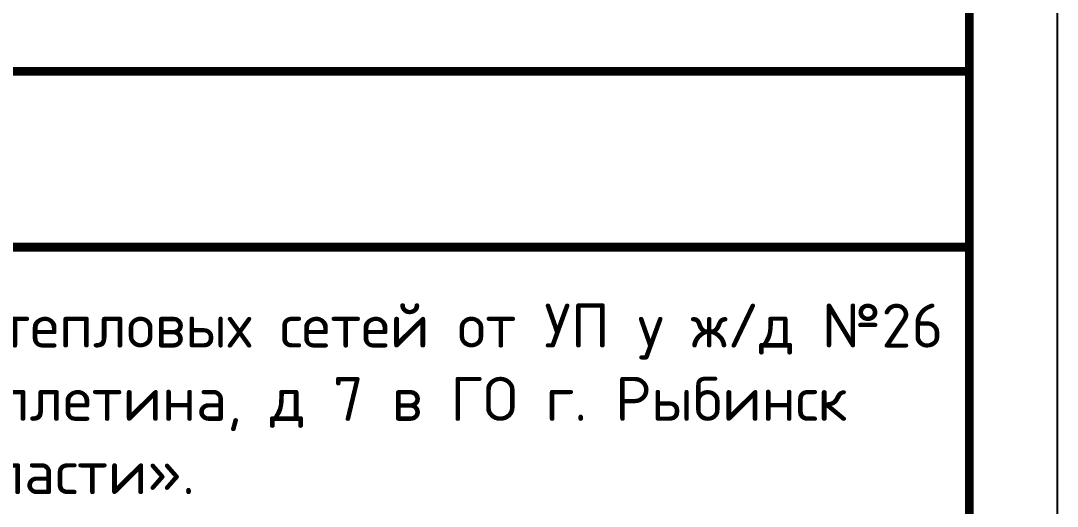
# Model space of a CAD drawing. Header units: millimetres. Extents: x 1990 to 8783, y 397 to 3825.
# Drawn here: x 3140 to 3198.9, y 1649.4 to 1677 of the extents above; entities that cross this region are included whole.
import ezdxf
from ezdxf.enums import TextEntityAlignment as Align

# ---------------------------------------------------------------- set-up
doc = ezdxf.new("R2010")
doc.units = ezdxf.units.MM
doc.layers.add('Форматы', color=7, linetype='Continuous')
doc.styles.add('-ISOCPEUR-', font='isocpeur.ttf')
doc.styles.get("Standard").update_dxf_attribs({"font": 'arial.ttf'})

# ---------------------------------------------------------------- blocks, each defined once
blk = doc.blocks.new('*U425')
blk.add_lwpolyline([(0, 123), (297, 123), (297, -297), (0, -297)], close=True)
at = {"const_width": 0.5}
blk.add_lwpolyline([(20, 118), (292, 118), (292, -292), (20, -292)], close=True, dxfattribs=at)
for points in [[(107, -292), (107, -237), (292, -237)], [(172, -247), (292, -247)]]:
    blk.add_lwpolyline(points, dxfattribs=at)
at = {"insert": (230.343, -255.971), "char_height": 2.5, "width": 124.31117, "attachment_point": 5, "style": '-ISOCPEUR-'}
blk.add_mtext('\\pxi1.28618;{\\C7;«Капитальный ремонт (реконструкция) тепловых сетей от УП у ж/д №26 по ул. Б. Новикова до ТК-8018 ул. Расплетина, д 7 в ГО г. Рыбинск Ярославской области».}', dxfattribs=at)
blk.add_attdef('РАЗРАБОТАЛ', text='', height=2.5).set_placement((127.501, -264.224), align=Align.MIDDLE_LEFT)
at = {"flags": 8}
for tag, height, p in [('ДАТА', 2.5, (167.074, -264.402)), ('ЛИСТ', 3, (263.388, -271.915)), ('ЛИСТОВ', 3, (280.888, -271.915))]:
    blk.add_attdef(tag, text='', height=height, dxfattribs=at).set_placement(p, align=Align.MIDDLE_CENTER)
blk.add_attdef('ПРОВЕРИЛ', (127.749, -270.729), '', height=2.5)
at = {"lineweight": 30, "flags": 104}
for tag, p in [('ТЕПЛОВЫЕ_СЕТИ', (207, -269.5)), ('ИМЯ_ЧЕРТЕЖА', (207, -284.5))]:
    blk.add_attdef(tag, text='', height=3, dxfattribs=at).set_placement(p, align=Align.MIDDLE_CENTER)
at = {"style": '-ISOCPEUR-', "flags": 8}
blk.add_attdef('ФОРМАТ', text='', height=3, dxfattribs=at).set_placement((257.972, -294.745), align=Align.MIDDLE_CENTER)

msp = doc.modelspace()

# ---------------------------------------------------------------- block references
at = {"layer": 'Форматы'}
msp.add_blockref('*U425', (2901.939, 1911.115), dxfattribs=at)

doc.saveas('drawing.dxf')
